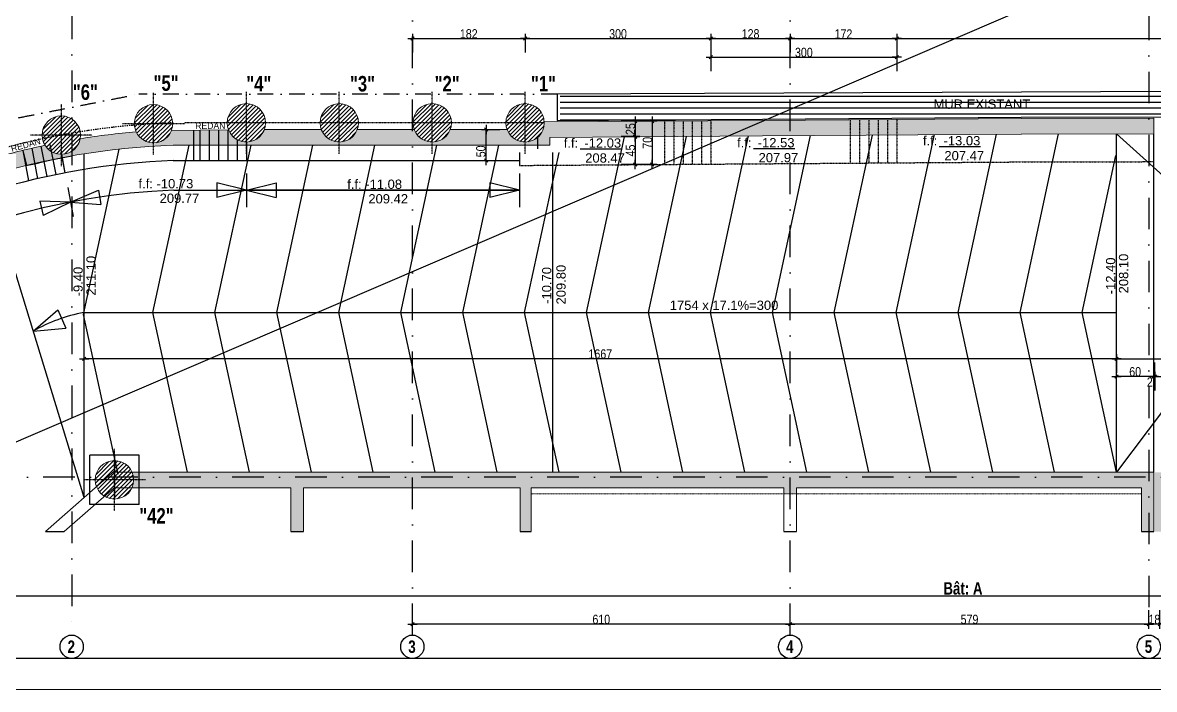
# Model space of a CAD drawing. Header units: millimetres. Extents: x -26249 to 60250, y -21218 to 23336.
# Drawn here: x 13375 to 15202, y -1232 to -155 of the extents above; entities that cross this region are included whole.
import ezdxf
from ezdxf.enums import TextEntityAlignment as Align

# ---------------------------------------------------------------- set-up
doc = ezdxf.new("R2010")
doc.units = ezdxf.units.MM
doc.linetypes.add('TIRETPTX2', pattern=[50.8, 25.4, -12.7, 0, -12.7])
doc.linetypes.add('VW-01', pattern=[0.41656, 0.20828, -0.20828])
for name, color, linetype in [('01_cote_gen', 4, 'Continuous'), ('01_linteaux', 2, 'Continuous'), ('01_poch_murs', 253, 'Continuous'), ('01_texte', 230, 'Continuous'), ('AA_COTES', 2, 'Continuous')]:
    doc.layers.add(name, color=color, linetype=linetype)
for name, color, linetype, lineweight in [('01_murs_coup', 5, 'Continuous', 60), ('01_PIEUX', 5, 'Continuous', 60), ('B Général', 7, 'Continuous', 5)]:
    doc.layers.add(name, color=color, linetype=linetype, lineweight=lineweight)
doc.styles.add('impact', font='impact.ttf')
doc.styles.add('MATTE_TXT', font='arial.ttf')
doc.styles.add('STYLE2', font='ARIALN.TTF')
doc.dimstyles.new('JB50', dxfattribs={"dimscale": 0.1, "dimtxt": 150, "dimasz": 15, "dimexe": 0.1, "dimexo": 0.1, "dimgap": 0.09, "dimtad": 1, "dimdec": 1, "dimdsep": 46, "dimtxsty": 'STYLE2', "dimblk1": 'BOND_G', "dimblk2": 'BOND_D', "dimsah": 1, "dimcen": 1.5, "dimdle": 0.01, "dimse1": 1, "dimse2": 1, "dimclrd": 4, "dimclre": 2, "dimclrt": 6, "dimazin": 2, "dimtfac": 2.333333, "dimtdec": 1, "dimtix": 1, "dimtmove": 2, "dimatfit": 3, "dimldrblk": 'BOND_G', "dimfxl": 1, "dimtolj": 1, "dimtzin": 0, "dimarcsym": 0})
pattern_1 = [(180, (4.962, -1150.376), (-2e-15, -9.525), [])]

# ---------------------------------------------------------------- blocks, each defined once
blk = doc.blocks.new('BOND_G')
at = {"layer": 'AA_COTES', "color": 0}
for p, q in [((0, -5), (0, 15)), ((5, 0), (-5, 0)), ((1.8, 1.8), (-1.8, -1.8))]:
    blk.add_line(p, q, dxfattribs=at)
blk = doc.blocks.new('BOND_D')
at = {"layer": 'AA_COTES', "color": 0}
for p, q in [((5, 0), (-5, 0)), ((-1.8, -1.8), (1.8, 1.8)), ((0, 5), (0, -15))]:
    blk.add_line(p, q, dxfattribs=at)
blk = doc.blocks.new('*D706')
at = {"layer": '01_cote_gen', "color": 4, "lineweight": -2, "ltscale": 3, "transparency": 16777216}
blk.add_line((14123, -376.6), (14123, -329.6), dxfattribs=at)
at = {"layer": 'Defpoints', "color": 0, "ltscale": 3, "transparency": 16777216}
for p in [(14123, -328.1), (14132.9, -328.1), (14132.9, -378.1)]:
    blk.add_point(p, dxfattribs=at)
at = {"layer": '01_cote_gen', "color": 4, "lineweight": -2, "ltscale": 3, "transparency": 16777216, "xscale": 1.5, "yscale": 1.5, "zscale": 1.5}
for name, p, rotation in [('BOND_D', (14123, -328.1), 90), ('BOND_G', (14123, -378.1), 270)]:
    blk.add_blockref(name, p, dxfattribs=dict(at, rotation=rotation))
at = {"layer": '01_cote_gen', "color": 6, "ltscale": 3, "transparency": 16777216, "insert": (14114.7, -363.2), "char_height": 15, "attachment_point": 5, "rotation": 90, "style": 'STYLE2'}
blk.add_mtext('\\A1;50', dxfattribs=at)
blk = doc.blocks.new('*D947')
at = {"layer": '01_cote_gen', "color": 4, "lineweight": -2, "transparency": 16777216}
blk.add_line((15199.5, -726.7), (15142.5, -726.7), dxfattribs=at)
at = {"layer": 'Defpoints', "color": 0, "transparency": 16777216}
for p in [(15201, -701.7), (15141, -720.7), (15141, -726.7)]:
    blk.add_point(p, dxfattribs=at)
at = {"layer": '01_cote_gen', "color": 4, "lineweight": -2, "transparency": 16777216, "xscale": 1.5, "yscale": 1.5, "zscale": 1.5, "rotation": 180}
blk.add_blockref('BOND_D', (15141, -726.7), dxfattribs=at)
at = {"layer": '01_cote_gen', "color": 4, "lineweight": -2, "transparency": 16777216, "xscale": 1.5, "yscale": 1.5, "zscale": 1.5}
blk.add_blockref('BOND_G', (15201, -726.7), dxfattribs=at)
at = {"layer": '01_cote_gen', "color": 6, "transparency": 16777216, "insert": (15171, -719.1), "char_height": 15, "attachment_point": 5, "style": 'STYLE2'}
blk.add_mtext('\\A1;60', dxfattribs=at)
blk = doc.blocks.new('*D948')
at = {"layer": '01_cote_gen', "color": 4, "lineweight": -2, "transparency": 16777216}
blk.add_line((15139.5, -698.1), (13475.5, -698.1), dxfattribs=at)
at = {"layer": 'Defpoints', "color": 0, "transparency": 16777216}
for p in [(13474, -698.1), (15141, -705.6), (13474, -770.6)]:
    blk.add_point(p, dxfattribs=at)
at = {"layer": '01_cote_gen', "color": 4, "lineweight": -2, "transparency": 16777216, "xscale": 1.5, "yscale": 1.5, "zscale": 1.5, "rotation": 180}
blk.add_blockref('BOND_D', (13474, -698.1), dxfattribs=at)
at = {"layer": '01_cote_gen', "color": 4, "lineweight": -2, "transparency": 16777216, "xscale": 1.5, "yscale": 1.5, "zscale": 1.5}
blk.add_blockref('BOND_G', (15141, -698.1), dxfattribs=at)
at = {"layer": '01_cote_gen', "color": 6, "transparency": 16777216, "insert": (14307.5, -690.4), "char_height": 15, "attachment_point": 5, "style": 'STYLE2'}
blk.add_mtext('\\A1;1667', dxfattribs=at)
blk = doc.blocks.new('*D949')
at = {"layer": '01_cote_gen', "color": 4, "lineweight": -2, "transparency": 16777216}
blk.add_line((15142.5, -698.1), (15718.5, -698.1), dxfattribs=at)
at = {"layer": 'Defpoints', "color": 0, "transparency": 16777216}
for p in [(15720, -698.1), (15141, -741), (15720, -784.9)]:
    blk.add_point(p, dxfattribs=at)
at = {"layer": '01_cote_gen', "color": 4, "lineweight": -2, "transparency": 16777216, "xscale": 1.5, "yscale": 1.5, "zscale": 1.5, "rotation": 180}
blk.add_blockref('BOND_G', (15141, -698.1), dxfattribs=at)
at = {"layer": '01_cote_gen', "color": 4, "lineweight": -2, "transparency": 16777216, "xscale": 1.5, "yscale": 1.5, "zscale": 1.5}
blk.add_blockref('BOND_D', (15720, -698.1), dxfattribs=at)
at = {"layer": '01_cote_gen', "color": 6, "transparency": 16777216, "insert": (15430.5, -690.4), "char_height": 15, "attachment_point": 5, "style": 'STYLE2'}
blk.add_mtext('\\A1;579', dxfattribs=at)
blk = doc.blocks.new('*D950')
at = {"layer": '01_cote_gen', "color": 4, "lineweight": -2, "transparency": 16777216}
for p, q in [((15199.5, -726.7), (15198, -726.7)), ((15201, -726.7), (15203, -726.7)), ((15204.5, -726.7), (15206, -726.7))]:
    blk.add_line(p, q, dxfattribs=at)
at = {"layer": 'Defpoints', "color": 0, "transparency": 16777216}
for p in [(15203, -726.7), (15201, -734.2), (15203, -734.2)]:
    blk.add_point(p, dxfattribs=at)
at = {"layer": '01_cote_gen', "color": 4, "lineweight": -2, "transparency": 16777216, "xscale": 1.5, "yscale": 1.5, "zscale": 1.5}
blk.add_blockref('BOND_G', (15201, -726.7), dxfattribs=at)
at = {"layer": '01_cote_gen', "color": 4, "lineweight": -2, "transparency": 16777216, "xscale": 1.5, "yscale": 1.5, "zscale": 1.5, "rotation": 180}
blk.add_blockref('BOND_D', (15203, -726.7), dxfattribs=at)
at = {"layer": '01_cote_gen', "color": 6, "transparency": 16777216, "insert": (15194.7, -735.6), "char_height": 15, "attachment_point": 5, "style": 'STYLE2'}
blk.add_mtext('\\A1;2', dxfattribs=at)
blk = doc.blocks.new('*D951')
at = {"layer": '01_cote_gen', "color": 4, "lineweight": -2, "transparency": 16777216}
blk.add_line((15204.5, -726.7), (15718.5, -726.7), dxfattribs=at)
at = {"layer": 'Defpoints', "color": 0, "transparency": 16777216}
for p in [(15720, -726.7), (15203, -746.1), (15720, -757.3)]:
    blk.add_point(p, dxfattribs=at)
at = {"layer": '01_cote_gen', "color": 4, "lineweight": -2, "transparency": 16777216, "xscale": 1.5, "yscale": 1.5, "zscale": 1.5, "rotation": 180}
blk.add_blockref('BOND_G', (15203, -726.7), dxfattribs=at)
at = {"layer": '01_cote_gen', "color": 4, "lineweight": -2, "transparency": 16777216, "xscale": 1.5, "yscale": 1.5, "zscale": 1.5}
blk.add_blockref('BOND_D', (15720, -726.7), dxfattribs=at)
at = {"layer": '01_cote_gen', "color": 6, "transparency": 16777216, "insert": (15461.5, -719.1), "char_height": 15, "attachment_point": 5, "style": 'STYLE2'}
blk.add_mtext('\\A1;517', dxfattribs=at)
blk = doc.blocks.new('*D975')
at = {"layer": '01_cote_gen', "color": 4, "lineweight": -2, "transparency": 16777216}
blk.add_line((15209.6, -1126.5), (15194.5, -1126.5), dxfattribs=at)
at = {"layer": 'Defpoints', "color": 0, "transparency": 16777216}
for p in [(15193, -1031.1), (15211.1, -1034.6), (15193, -1126.5)]:
    blk.add_point(p, dxfattribs=at)
at = {"layer": '01_cote_gen', "color": 4, "lineweight": -2, "transparency": 16777216, "xscale": 1.5, "yscale": 1.5, "zscale": 1.5, "rotation": 180}
blk.add_blockref('BOND_D', (15193, -1126.5), dxfattribs=at)
at = {"layer": '01_cote_gen', "color": 4, "lineweight": -2, "transparency": 16777216, "xscale": 1.5, "yscale": 1.5, "zscale": 1.5}
blk.add_blockref('BOND_G', (15211.1, -1126.5), dxfattribs=at)
at = {"layer": '01_cote_gen', "color": 6, "transparency": 16777216, "insert": (15202.1, -1118.8), "char_height": 15, "attachment_point": 5, "style": 'STYLE2'}
blk.add_mtext('\\A1;18', dxfattribs=at)
blk = doc.blocks.new('*D976')
at = {"layer": '01_cote_gen', "color": 4, "lineweight": -2, "transparency": 16777216}
blk.add_line((15191.5, -1126.5), (14615.6, -1126.5), dxfattribs=at)
at = {"layer": 'Defpoints', "color": 0, "transparency": 16777216}
for p in [(14614.1, -1038.2), (15193, -1031.1), (14614.1, -1126.5)]:
    blk.add_point(p, dxfattribs=at)
at = {"layer": '01_cote_gen', "color": 4, "lineweight": -2, "transparency": 16777216, "xscale": 1.5, "yscale": 1.5, "zscale": 1.5, "rotation": 180}
blk.add_blockref('BOND_D', (14614.1, -1126.5), dxfattribs=at)
at = {"layer": '01_cote_gen', "color": 4, "lineweight": -2, "transparency": 16777216, "xscale": 1.5, "yscale": 1.5, "zscale": 1.5}
blk.add_blockref('BOND_G', (15193, -1126.5), dxfattribs=at)
at = {"layer": '01_cote_gen', "color": 6, "transparency": 16777216, "insert": (14903.6, -1118.8), "char_height": 15, "attachment_point": 5, "style": 'STYLE2'}
blk.add_mtext('\\A1;579', dxfattribs=at)
blk = doc.blocks.new('*D977')
at = {"layer": '01_cote_gen', "color": 4, "lineweight": -2, "transparency": 16777216}
blk.add_line((14612.6, -1126.5), (14005.6, -1126.5), dxfattribs=at)
at = {"layer": 'Defpoints', "color": 0, "transparency": 16777216}
for p in [(14004.1, -1038.2), (14614.1, -1038.2), (14004.1, -1126.5)]:
    blk.add_point(p, dxfattribs=at)
at = {"layer": '01_cote_gen', "color": 4, "lineweight": -2, "transparency": 16777216, "xscale": 1.5, "yscale": 1.5, "zscale": 1.5, "rotation": 180}
blk.add_blockref('BOND_D', (14004.1, -1126.5), dxfattribs=at)
at = {"layer": '01_cote_gen', "color": 4, "lineweight": -2, "transparency": 16777216, "xscale": 1.5, "yscale": 1.5, "zscale": 1.5}
blk.add_blockref('BOND_G', (14614.1, -1126.5), dxfattribs=at)
at = {"layer": '01_cote_gen', "color": 6, "transparency": 16777216, "insert": (14309.1, -1118.8), "char_height": 15, "attachment_point": 5, "style": 'STYLE2'}
blk.add_mtext('\\A1;610', dxfattribs=at)
blk = doc.blocks.new('*D978')
at = {"layer": '01_cote_gen', "color": 4, "lineweight": -2, "transparency": 16777216}
blk.add_line((14002.6, -16), (13455.6, -16), dxfattribs=at)
at = {"layer": 'Defpoints', "color": 0, "transparency": 16777216}
for p in [(13454.1, 65.2), (13454.1, -16), (14004.1, -1114.6)]:
    blk.add_point(p, dxfattribs=at)
at = {"layer": '01_cote_gen', "color": 4, "lineweight": -2, "transparency": 16777216, "xscale": 1.5, "yscale": 1.5, "zscale": 1.5, "rotation": 180}
blk.add_blockref('BOND_D', (13454.1, -16), dxfattribs=at)
at = {"layer": '01_cote_gen', "color": 4, "lineweight": -2, "transparency": 16777216, "xscale": 1.5, "yscale": 1.5, "zscale": 1.5}
blk.add_blockref('BOND_G', (14004.1, -16), dxfattribs=at)
at = {"layer": '01_cote_gen', "color": 6, "transparency": 16777216, "insert": (13729.1, -8.3), "char_height": 15, "attachment_point": 5, "style": 'STYLE2'}
blk.add_mtext('\\A1;550', dxfattribs=at)
blk = doc.blocks.new('*D1066')
at = {"layer": '01_cote_gen', "color": 4, "lineweight": -2, "transparency": 16777216}
blk.add_line((14787.6, -181.2), (15684.6, -181.2), dxfattribs=at)
at = {"layer": 'Defpoints', "color": 0, "transparency": 16777216}
for p in [(15686.1, -181.2), (14786.1, -358.1), (15686.1, -358.1)]:
    blk.add_point(p, dxfattribs=at)
at = {"layer": '01_cote_gen', "color": 4, "lineweight": -2, "transparency": 16777216, "xscale": 1.5, "yscale": 1.5, "zscale": 1.5, "rotation": 180}
blk.add_blockref('BOND_G', (14786.1, -181.2), dxfattribs=at)
at = {"layer": '01_cote_gen', "color": 4, "lineweight": -2, "transparency": 16777216, "xscale": 1.5, "yscale": 1.5, "zscale": 1.5}
blk.add_blockref('BOND_D', (15686.1, -181.2), dxfattribs=at)
at = {"layer": '01_cote_gen', "color": 6, "transparency": 16777216, "insert": (15256, -173.6), "char_height": 15, "attachment_point": 5, "style": 'STYLE2'}
blk.add_mtext('\\A1;900', dxfattribs=at)
blk = doc.blocks.new('*D1067')
at = {"layer": '01_cote_gen', "color": 4, "lineweight": -2, "transparency": 16777216}
blk.add_line((14005.6, -181.2), (14184.6, -181.2), dxfattribs=at)
at = {"layer": 'Defpoints', "color": 0, "transparency": 16777216}
for p in [(14186.1, -181.2), (14186.1, -318.8), (14004.1, -436.2)]:
    blk.add_point(p, dxfattribs=at)
at = {"layer": '01_cote_gen', "color": 4, "lineweight": -2, "transparency": 16777216, "xscale": 1.5, "yscale": 1.5, "zscale": 1.5, "rotation": 180}
blk.add_blockref('BOND_G', (14004.1, -181.2), dxfattribs=at)
at = {"layer": '01_cote_gen', "color": 4, "lineweight": -2, "transparency": 16777216, "xscale": 1.5, "yscale": 1.5, "zscale": 1.5}
blk.add_blockref('BOND_D', (14186.1, -181.2), dxfattribs=at)
at = {"layer": '01_cote_gen', "color": 6, "transparency": 16777216, "insert": (14095.1, -173.6), "char_height": 15, "attachment_point": 5, "style": 'STYLE2'}
blk.add_mtext('\\A1;182', dxfattribs=at)
blk = doc.blocks.new('*D1068')
at = {"layer": '01_cote_gen', "color": 4, "lineweight": -2, "transparency": 16777216}
blk.add_line((14187.6, -181.2), (14484.6, -181.2), dxfattribs=at)
at = {"layer": 'Defpoints', "color": 0, "transparency": 16777216}
for p in [(14186.1, -173), (14486.1, -181.2), (14486.1, -288.1)]:
    blk.add_point(p, dxfattribs=at)
at = {"layer": '01_cote_gen', "color": 4, "lineweight": -2, "transparency": 16777216, "xscale": 1.5, "yscale": 1.5, "zscale": 1.5, "rotation": 180}
blk.add_blockref('BOND_G', (14186.1, -181.2), dxfattribs=at)
at = {"layer": '01_cote_gen', "color": 4, "lineweight": -2, "transparency": 16777216, "xscale": 1.5, "yscale": 1.5, "zscale": 1.5}
blk.add_blockref('BOND_D', (14486.1, -181.2), dxfattribs=at)
at = {"layer": '01_cote_gen', "color": 6, "transparency": 16777216, "insert": (14336.1, -173.6), "char_height": 15, "attachment_point": 5, "style": 'STYLE2'}
blk.add_mtext('\\A1;300', dxfattribs=at)
blk = doc.blocks.new('*D1069')
at = {"layer": '01_cote_gen', "color": 4, "lineweight": -2, "transparency": 16777216}
blk.add_line((14487.6, -211.2), (14784.6, -211.2), dxfattribs=at)
at = {"layer": 'Defpoints', "color": 0, "transparency": 16777216}
for p in [(14486.1, -203.6), (14786.1, -211.2), (14786.1, -338)]:
    blk.add_point(p, dxfattribs=at)
at = {"layer": '01_cote_gen', "color": 4, "lineweight": -2, "transparency": 16777216, "xscale": 1.5, "yscale": 1.5, "zscale": 1.5, "rotation": 180}
blk.add_blockref('BOND_G', (14486.1, -211.2), dxfattribs=at)
at = {"layer": '01_cote_gen', "color": 4, "lineweight": -2, "transparency": 16777216, "xscale": 1.5, "yscale": 1.5, "zscale": 1.5}
blk.add_blockref('BOND_D', (14786.1, -211.2), dxfattribs=at)
at = {"layer": '01_cote_gen', "color": 6, "transparency": 16777216, "insert": (14636.1, -203.6), "char_height": 15, "attachment_point": 5, "style": 'STYLE2'}
blk.add_mtext('\\A1;300', dxfattribs=at)
blk = doc.blocks.new('*D1070')
at = {"layer": '01_cote_gen', "color": 4, "lineweight": -2, "transparency": 16777216}
blk.add_line((14615.6, -181.2), (14784.6, -181.2), dxfattribs=at)
at = {"layer": 'Defpoints', "color": 0, "transparency": 16777216}
for p in [(14786.1, -181.2), (14614.1, -195.3), (14786.1, -188.7)]:
    blk.add_point(p, dxfattribs=at)
at = {"layer": '01_cote_gen', "color": 4, "lineweight": -2, "transparency": 16777216, "xscale": 1.5, "yscale": 1.5, "zscale": 1.5, "rotation": 180}
blk.add_blockref('BOND_G', (14614.1, -181.2), dxfattribs=at)
at = {"layer": '01_cote_gen', "color": 4, "lineweight": -2, "transparency": 16777216, "xscale": 1.5, "yscale": 1.5, "zscale": 1.5}
blk.add_blockref('BOND_D', (14786.1, -181.2), dxfattribs=at)
at = {"layer": '01_cote_gen', "color": 6, "transparency": 16777216, "insert": (14700.1, -173.7), "char_height": 15, "attachment_point": 5, "style": 'STYLE2'}
blk.add_mtext('\\A1;172', dxfattribs=at)
blk = doc.blocks.new('*D1071')
at = {"layer": '01_cote_gen', "color": 4, "lineweight": -2, "transparency": 16777216}
blk.add_line((14487.6, -181.2), (14612.6, -181.2), dxfattribs=at)
at = {"layer": 'Defpoints', "color": 0, "transparency": 16777216}
for p in [(14614.1, -181.2), (14486.1, -233.7), (14614.1, -224)]:
    blk.add_point(p, dxfattribs=at)
at = {"layer": '01_cote_gen', "color": 4, "lineweight": -2, "transparency": 16777216, "xscale": 1.5, "yscale": 1.5, "zscale": 1.5, "rotation": 180}
blk.add_blockref('BOND_G', (14486.1, -181.2), dxfattribs=at)
at = {"layer": '01_cote_gen', "color": 4, "lineweight": -2, "transparency": 16777216, "xscale": 1.5, "yscale": 1.5, "zscale": 1.5}
blk.add_blockref('BOND_D', (14614.1, -181.2), dxfattribs=at)
at = {"layer": '01_cote_gen', "color": 6, "transparency": 16777216, "insert": (14550.1, -173.6), "char_height": 15, "attachment_point": 5, "style": 'STYLE2'}
blk.add_mtext('\\A1;128', dxfattribs=at)
blk = doc.blocks.new('*D1214')
at = {"layer": '01_cote_gen', "color": 4, "lineweight": -2, "transparency": 16777216}
blk.add_line((14391.4, -315.9), (14391.4, -382.9), dxfattribs=at)
at = {"layer": 'Defpoints', "color": 0, "transparency": 16777216}
for p in [(14393.2, -314.4), (14391.4, -384.4), (14393.7, -384.4)]:
    blk.add_point(p, dxfattribs=at)
at = {"layer": '01_cote_gen', "color": 4, "lineweight": -2, "transparency": 16777216, "xscale": 1.5, "yscale": 1.5, "zscale": 1.5}
for name, p, rotation in [('BOND_G', (14391.4, -314.4), 90), ('BOND_D', (14391.4, -384.4), 270)]:
    blk.add_blockref(name, p, dxfattribs=dict(at, rotation=rotation))
at = {"layer": '01_cote_gen', "color": 6, "transparency": 16777216, "insert": (14383.7, -349.4), "char_height": 15, "attachment_point": 5, "rotation": 90, "style": 'STYLE2'}
blk.add_mtext('\\A1;70', dxfattribs=at)
blk = doc.blocks.new('*D1220')
at = {"layer": '01_cote_gen', "color": 4, "lineweight": -2, "transparency": 16777216}
blk.add_line((14363.9, -316.1), (14363.9, -338.1), dxfattribs=at)
at = {"layer": 'Defpoints', "color": 0, "transparency": 16777216}
for p in [(14361, -314.6), (14361.2, -339.6), (14363.9, -339.6)]:
    blk.add_point(p, dxfattribs=at)
at = {"layer": '01_cote_gen', "color": 4, "lineweight": -2, "transparency": 16777216, "xscale": 1.5, "yscale": 1.5, "zscale": 1.5}
for name, p, rotation in [('BOND_G', (14363.9, -314.6), 90), ('BOND_D', (14363.9, -339.6), 270)]:
    blk.add_blockref(name, p, dxfattribs=dict(at, rotation=rotation))
at = {"layer": '01_cote_gen', "color": 6, "transparency": 16777216, "insert": (14356.2, -327.1), "char_height": 15, "attachment_point": 5, "rotation": 90, "style": 'STYLE2'}
blk.add_mtext('\\A1;25', dxfattribs=at)
blk = doc.blocks.new('*D1221')
at = {"layer": '01_cote_gen', "color": 4, "lineweight": -2, "transparency": 16777216}
blk.add_line((14363.9, -340.8), (14363.9, -382.8), dxfattribs=at)
at = {"layer": 'Defpoints', "color": 0, "transparency": 16777216}
for p in [(14405, -339.3), (14363.9, -384.3), (14402.4, -384.3)]:
    blk.add_point(p, dxfattribs=at)
at = {"layer": '01_cote_gen', "color": 4, "lineweight": -2, "transparency": 16777216, "xscale": 1.5, "yscale": 1.5, "zscale": 1.5}
for name, p, rotation in [('BOND_G', (14363.9, -339.3), 90), ('BOND_D', (14363.9, -384.3), 270)]:
    blk.add_blockref(name, p, dxfattribs=dict(at, rotation=rotation))
at = {"layer": '01_cote_gen', "color": 6, "transparency": 16777216, "insert": (14356.2, -361.8), "char_height": 15, "attachment_point": 5, "rotation": 90, "style": 'STYLE2'}
blk.add_mtext('\\A1;45', dxfattribs=at)

msp = doc.modelspace()

# ---------------------------------------------------------------- hatches: boundary and pattern name
at = {"layer": '01_poch_murs'}
h = msp.add_hatch(dxfattribs=at)
h.set_pattern_fill('ANSI31', color=256, scale=3, angle=135)
h.set_pattern_definition(pattern_1)
h.paths.add_polyline_path([(14619.016, -269.119), (14480.465, -269.718), (14242.596, -270.743), (14242.596, -313.463), (14574.292, -311.161), (14619.016, -310.846)])
h = msp.add_hatch(dxfattribs=at)
h.set_pattern_fill('ANSI31', color=256, scale=3, angle=135)
h.set_pattern_definition(pattern_1)
h.paths.add_polyline_path([(15198.014, -266.618), (14619.016, -269.119), (14619.016, -310.846), (14992.065, -308.214), (15198.014, -307.792)])
h.paths.add_polyline_path([(15216.016, -266.54), (15198.014, -266.618), (15198.014, -307.792), (15216.016, -307.755)])
h.paths.add_polyline_path([(15795.016, -265.403), (15568.065, -265.019), (15216.016, -266.54), (15216.016, -307.755), (15500.065, -307.174), (15795.016, -307.174)])
h.paths.add_polyline_path([(16074.612, -265.876), (15795.016, -265.403), (15795.016, -307.174), (16074.612, -307.174)])
h.paths.add_polyline_path([(16620.612, -266.8), (16074.612, -265.876), (16074.612, -307.174), (16335.235, -307.174), (16620.612, -308.114)])
h.paths.add_polyline_path([(17154.612, -267.704), (16620.612, -266.8), (16620.612, -308.114), (17154.612, -309.873)])
h.paths.add_polyline_path([(17434.612, -268.178), (17154.612, -267.704), (17154.612, -309.873), (17172.961, -309.934), (17434.612, -309.741)])
h.paths.add_polyline_path([(18049.912, -269.219), (17434.612, -268.178), (17434.612, -309.741), (18049.912, -309.286)])
h.paths.add_polyline_path([(18197.612, -269.469), (18049.912, -269.219), (18049.912, -309.286), (18197.612, -309.177)])
h.paths.add_polyline_path([(18800.612, -269.037), (18411.672, -269.832), (18197.612, -269.469), (18197.612, -309.177), (18249.268, -309.139), (18800.612, -308.944)])
h.paths.add_polyline_path([(19414.612, -267.782), (18818.612, -269), (18818.612, -308.938), (19414.612, -308.728)])
h.paths.add_polyline_path([(18818.612, -269), (18800.612, -269.037), (18800.612, -308.944), (18818.612, -308.938)])
h.paths.add_polyline_path([(19464.612, -267.679), (19414.612, -267.782), (19414.612, -308.728), (19464.612, -308.71)])
h.paths.add_polyline_path([(19838.612, -267.06), (19767.565, -267.06), (19464.612, -267.679), (19464.612, -308.71), (19838.612, -308.578)])
h.paths.add_polyline_path([(20438.574, -267.39), (20186.065, -267.06), (19838.612, -267.06), (19838.612, -308.578), (20195.152, -308.452), (20438.574, -309.612)])
h.paths.add_polyline_path([(20948.574, -268.057), (20438.574, -267.39), (20438.574, -309.612), (20948.574, -312.041)])
h.paths.add_polyline_path([(21126.204, -268.289), (20948.574, -268.057), (20948.574, -312.041), (21126.069, -312.887)])
h.paths.add_polyline_path([(16862.869, -298.582), (17026.631, -298.582), (17026.631, -275.315), (16862.869, -275.315)], flags=24)
h.paths.add_polyline_path([(19574.082, -298.582), (19737.844, -298.582), (19737.844, -275.315), (19574.082, -275.315)], flags=24)
h = msp.add_hatch(dxfattribs=at)
h.set_pattern_fill('ANSI31', color=256, scale=1.5)
h.set_pattern_definition([(45, (-4622.511, 8384.6942), (-3.367596, 3.367596), [])])
h.paths.add_polyline_path([(13586.181, -287.573, 0.41421356), (13555.181, -318.573), (13586.181, -318.573)])
h.paths.add_polyline_path([(13586.181, -318.573), (13555.181, -318.573, 0.41421356), (13586.181, -349.573)])
h.paths.add_polyline_path([(13586.181, -287.573), (13586.181, -318.573), (13617.181, -318.573, 0.41421356)])
h.paths.add_polyline_path([(13617.181, -318.573), (13586.181, -318.573), (13586.181, -349.573, 0.41421356)])
h = msp.add_hatch(dxfattribs=at)
h.set_pattern_fill('ANSI31', color=256, scale=1.5)
h.set_pattern_definition([(45, (-4472.596, 8386.1233), (-3.367596, 3.367596), [])])
h.paths.add_polyline_path([(13736.096, -286.144, 0.41421356), (13705.096, -317.144), (13736.096, -317.144)])
h.paths.add_polyline_path([(13736.096, -317.144), (13705.096, -317.144, 0.41421356), (13736.096, -348.144)])
h.paths.add_polyline_path([(13736.096, -286.144), (13736.096, -317.144), (13767.096, -317.144, 0.41421356)])
h.paths.add_polyline_path([(13767.096, -317.144), (13736.096, -317.144), (13736.096, -348.144, 0.41421356)])
h = msp.add_hatch(dxfattribs=at)
h.set_pattern_fill('ANSI31', color=256, scale=1.5)
h.set_pattern_definition([(45, (-4322.596, 8386.1233), (-3.367596, 3.367596), [])])
h.paths.add_polyline_path([(13886.096, -286.144, 0.41421356), (13855.096, -317.144), (13886.096, -317.144)])
h.paths.add_polyline_path([(13886.096, -317.144), (13855.096, -317.144, 0.41421356), (13886.096, -348.144)])
h.paths.add_polyline_path([(13886.096, -286.144), (13886.096, -317.144), (13917.096, -317.144, 0.41421356)])
h.paths.add_polyline_path([(13917.096, -317.144), (13886.096, -317.144), (13886.096, -348.144, 0.41421356)])
h = msp.add_hatch(dxfattribs=at)
h.set_pattern_fill('ANSI31', color=256, scale=1.5)
h.set_pattern_definition([(45, (-4172.596, 8386.1233), (-3.367596, 3.367596), [])])
h.paths.add_polyline_path([(14036.096, -286.144, 0.41421356), (14005.096, -317.144), (14036.096, -317.144)])
h.paths.add_polyline_path([(14036.096, -317.144), (14005.096, -317.144, 0.41421356), (14036.096, -348.144)])
h.paths.add_polyline_path([(14036.096, -286.144), (14036.096, -317.144), (14067.096, -317.144, 0.41421356)])
h.paths.add_polyline_path([(14067.096, -317.144), (14036.096, -317.144), (14036.096, -348.144, 0.41421356)])
h = msp.add_hatch(dxfattribs=at)
h.set_pattern_fill('ANSI31', color=256, scale=1.5)
h.set_pattern_definition([(45, (-4022.596, 8386.1233), (-3.367596, 3.367596), [])])
h.paths.add_polyline_path([(14186.096, -286.144, 0.41421356), (14155.096, -317.144), (14186.096, -317.144)])
h.paths.add_polyline_path([(14186.096, -317.144), (14155.096, -317.144, 0.41421356), (14186.096, -348.144)])
h.paths.add_polyline_path([(14186.096, -286.144), (14186.096, -317.144), (14217.096, -317.144, 0.41421356)])
h.paths.add_polyline_path([(14217.096, -317.144), (14186.096, -317.144), (14186.096, -348.144, 0.41421356)])
h = msp.add_hatch(color=256, dxfattribs=at)
h.dxf.hatch_style = 1
h.paths.add_polyline_path([(15200.94, -309.798), (14987.112, -310.235), (14569.345, -313.183), (14217.059, -315.628, -0.0122371), (14217.096, -317.144, -0.83329013), (14157.114, -328.144), (14065.079, -328.144, -0.69006556), (14007.114, -328.144), (13915.079, -328.144, -0.69006556), (13857.114, -328.144), (13765.079, -328.144, -0.68666796), (13707.216, -328.411), (13615.28, -329.263, -0.66670859), (13558.1, -331.705, 0.01891787), (13467.803, -342.83, -0.68126896), (13411.083, -353.409, 0.00769277), (13374.999, -361.622), (13380.921, -385.91, -0.05087297), (13617.704, -353.144), (14177.196, -353.144), (14226.245, -353.144), (14226.245, -340.564), (14569.518, -338.182), (14987.226, -335.235), (15200.991, -334.797)])
h = msp.add_hatch(dxfattribs=at)
h.set_pattern_fill('ANSI31', color=256, scale=1.5)
h.set_pattern_definition([(45, (-4771.3298, 8366.302), (-3.367596, 3.367596), [])])
h.paths.add_polyline_path([(13437.363, -305.966, 0.41421356), (13406.363, -336.966), (13437.363, -336.966)])
h.paths.add_polyline_path([(13437.363, -336.966), (13406.363, -336.966, 0.41421356), (13437.363, -367.966)])
h.paths.add_polyline_path([(13437.363, -305.966), (13437.363, -336.966), (13468.363, -336.966, 0.41421356)])
h.paths.add_polyline_path([(13468.363, -336.966), (13437.363, -336.966), (13437.363, -367.966, 0.41421356)])
at = {"layer": '01_poch_murs', "ltscale": 3}
h = msp.add_hatch(color=256, dxfattribs=at)
h.dxf.hatch_style = 1
h.paths.add_polyline_path([(13707.216, -328.411), (13615.28, -329.263, -0.66670859), (13558.1, -331.705, 0.01891787), (13467.803, -342.83, -0.20580765), (13454.055, -363.088), (13454.055, -370.519, -0.03497636), (13617.704, -353.144), (13806.382, -353.144), (13806.382, -328.144), (13765.079, -328.144, -0.68666796)])
h = msp.add_hatch(color=256, dxfattribs=at)
h.dxf.hatch_style = 1
h.paths.add_polyline_path([(14007.114, -328.144), (13915.079, -328.144, -0.69006556), (13857.114, -328.144), (13806.382, -328.144), (13806.382, -353.144), (14177.12, -353.144), (14177.12, -346.816, -0.23263502), (14157.114, -328.144), (14065.079, -328.144, -0.69006556)])
at = {"layer": '01_poch_murs'}
h = msp.add_hatch(color=256, dxfattribs=at)
h.dxf.hatch_style = 1
h.paths.add_polyline_path([(13380.921, -385.91), (13374.999, -361.622, 0.01121893), (13322.869, -375.579, -0.68126896), (13267.886, -393.072, 0.01891333), (13183.078, -425.95, -0.01423605), (13183.129, -427.714, -0.66062577), (13130.673, -450.089, 0.01891333), (13050.566, -493.173, -0.0451712), (13051.07, -498.741, -0.61710708), (13001.537, -523.59, 0.01891333), (12927.354, -576.224, -0.07619286), (12928.778, -585.509, -0.57521779), (12882.45, -612.454, 0.01891333), (12815.324, -673.833, -0.10736101), (12818.117, -686.694, -0.18000707), (12810.578, -706.957), (12814.204, -710.472, -0.14140261)])
at = {"layer": '01_poch_murs', "ltscale": 3}
h = msp.add_hatch(color=256, dxfattribs=at)
h.dxf.hatch_style = 1
h.paths.add_polyline_path([(13421.222, -363.432, -0.11653533), (13411.083, -353.409, 0.00144028), (13404.308, -354.862), (13409.012, -379.424, -0.00318472), (13423.69, -376.321)])
h.paths.add_polyline_path([(13404.308, -354.862, 0.00311946), (13389.664, -358.143), (13394.369, -382.715, -0.00318575), (13409.012, -379.424)])
h.paths.add_polyline_path([(13389.664, -358.143, 0.00312092), (13375.055, -361.608), (13379.763, -386.193, -0.0031873), (13394.369, -382.715)])
h.paths.add_polyline_path([(13437.363, -367.966, -0.13777035), (13421.222, -363.432), (13423.69, -376.321, -0.002959), (13437.363, -373.606)])
h.paths.add_polyline_path([(13454.055, -363.088, -0.14311505), (13437.363, -367.966), (13438.404, -373.406, -0.00337823), (13454.055, -370.519)])
h = msp.add_hatch(color=256, dxfattribs=at)
h.dxf.hatch_style = 1
h.paths.add_polyline_path([(13437.363, -367.966), (13437.363, -373.606, -0.00022519), (13438.404, -373.406)])
at = {"layer": '01_poch_murs'}
h = msp.add_hatch(dxfattribs=at)
h.set_pattern_fill('ANSI31', color=256, scale=1.5)
h.set_pattern_definition([(45, (-4685.587, 7809.8366), (-3.367596, 3.367596), [])])
h.paths.add_polyline_path([(13523.105, -862.431, 0.41421356), (13492.105, -893.431), (13523.105, -893.431)])
h.paths.add_polyline_path([(13523.105, -893.431), (13492.105, -893.431, 0.41421356), (13523.105, -924.431)])
h.paths.add_polyline_path([(13523.105, -862.431), (13523.105, -893.431), (13554.105, -893.431, 0.41421356)])
h.paths.add_polyline_path([(13554.105, -893.431), (13523.105, -893.431), (13523.105, -924.431, 0.41421356)])
h = msp.add_hatch(color=256, dxfattribs=at)
h.dxf.hatch_style = 1
h.paths.add_polyline_path([(15200.991, -881.131), (13551.561, -881.131, -0.10235519), (13554.105, -893.431, -0.10591855), (13551.385, -906.131), (13808.068, -906.131), (13808.068, -976.858), (13828.068, -976.858), (13828.068, -906.131), (14178.145, -906.131), (14178.145, -976.858), (14196.145, -976.858), (14196.145, -906.131), (14604.068, -906.131), (14604.068, -916.131), (14624.068, -916.131), (14624.068, -906.131), (15180.991, -906.131), (15180.991, -976.858), (15200.991, -976.858)])
h.paths.add_polyline_path([(15222.991, -881.131), (15202.991, -881.131), (15202.991, -976.858), (15222.991, -976.858)])

# ---------------------------------------------------------------- linework, layer by layer
at = {"layer": '01_cote_gen'}
for p, q in [((12434.992, -1231.677), (22206.96, 2968.323)), ((14206.245, -340.703), (14206.245, -359.026))]:
    msp.add_line(p, q, dxfattribs=at)
at = {"layer": '01_cote_gen', "ltscale": 3}
msp.add_line((13523.105, -854.148), (13523.105, -923.158), dxfattribs=at)
at = {"layer": '01_linteaux', "linetype": 'TIRETPTX2', "ltscale": 2}
for p, q in [((13454.055, -29.418), (13454.055, -1144.066)), ((14004.055, -1144.066), (14004.055, -31.28)), ((14614.055, -1144.066), (14614.055, -31.28)), ((15193.05, -31.28), (15193.048, -1144.066)), ((21086.499, -889.131), (12528.902, -889.131))]:
    msp.add_line(p, q, dxfattribs=at)
at = {"layer": '01_linteaux', "color": 5, "linetype": 'TIRETPTX2'}
msp.add_line((14237.635, -270.765), (13562.216, -270.765), dxfattribs=at)
at = {"layer": '01_linteaux', "linetype": 'TIRETPTX2', "ltscale": 0.01}
for p, q in [((13586.181, -368.573), (13586.181, -268.573)), ((13736.096, -367.144), (13736.096, -267.144)), ((13886.096, -367.144), (13886.096, -267.144)), ((14036.096, -367.144), (14036.096, -267.144)), ((14186.096, -367.144), (14186.096, -267.144)), ((14186.096, -367.144), (14186.096, -267.144)), ((13437.363, -386.966), (13437.363, -286.966)), ((13636.181, -318.573), (13536.181, -318.573)), ((14217.096, -317.144), (13635.937, -317.144)), ((14411.055, -313.761), (14411.055, -383.763)), ((14426.055, -313.761), (14426.055, -383.763)), ((14441.055, -313.761), (14441.055, -383.763)), ((14456.055, -313.761), (14456.055, -383.763)), ((14471.055, -313.761), (14471.055, -383.763)), ((14486.055, -313.761), (14486.055, -383.763)), ((14711.055, -311.654), (14711.055, -381.655)), ((14726.055, -311.654), (14726.055, -381.655)), ((14741.055, -311.654), (14741.055, -381.655)), ((14756.055, -311.654), (14756.055, -381.655)), ((14771.055, -311.654), (14771.055, -381.655)), ((14786.055, -311.654), (14786.055, -381.655)), ((13487.363, -336.966), (13387.363, -336.966)), ((13523.105, -943.531), (13523.105, -843.531)), ((13573.105, -893.431), (13473.105, -893.531))]:
    msp.add_line(p, q, dxfattribs=at)
at = {"layer": '01_linteaux'}
for p, q in [((14475.503, -269.739), (14237.635, -270.765)), ((14237.635, -270.765), (14237.635, -313.485)), ((15563.103, -265.04), (14475.503, -269.739)), ((14569.331, -311.183), (14987.103, -308.235)), ((14987.103, -308.235), (15495.103, -307.196)), ((13661.096, -328.839), (13661.096, -378.144)), ((13676.096, -328.7), (13676.096, -378.144)), ((13691.096, -328.561), (13691.096, -378.144)), ((13706.096, -328.421), (13706.096, -378.144)), ((14237.635, -313.485), (14569.331, -311.183)), ((13651.096, -378.144), (13651.096, -328.931)), ((13721.096, -344.274), (13721.096, -378.144)), ((15140.991, -881.131), (15140.991, -334.92)), ((15200.991, -881.131), (15200.991, -334.797)), ((13375.055, -361.608), (13384.471, -410.78)), ((13389.664, -358.143), (13399.075, -407.287)), ((13404.316, -354.904), (13413.715, -403.986)), ((13419.022, -351.946), (13428.374, -400.781)), ((13436.736, -364.694), (13443.106, -397.96)), ((13736.096, -348.144), (13736.096, -378.144)), ((14177.12, -365.131), (14177.12, -385.906)), ((13437.363, -367.966), (13443.106, -397.96)), ((13473.991, -922.257), (13473.991, -367.156)), ((13618.154, -378.144), (14177.12, -378.144)), ((13474.072, -922.186), (13315.614, -403.838)), ((13563.105, -853.431), (13483.105, -853.431)), ((13483.105, -933.431), (13483.105, -853.431)), ((13563.105, -933.431), (13563.105, -853.431)), ((13563.105, -933.431), (13483.105, -933.431))]:
    msp.add_line(p, q, dxfattribs=at)
at = {"layer": '01_linteaux', "linetype": 'TIRETPTX2', "ltscale": 0.01}
msp.add_lwpolyline([(14177.12, -385.906), (14569.835, -383.181), (14987.431, -380.234), (15201.083, -379.797)], dxfattribs=at)
at = {"layer": '01_linteaux', "linetype": 'TIRETPTX2', "ltscale": 0.07}
msp.add_arc((13659.914, -1530.114), 1213.726, 91.990923, 152.881516, dxfattribs=at)
at = {"layer": '01_linteaux'}
msp.add_arc((13659.914, -1530.114), 1152.726, 92.076105, 151.317615, dxfattribs=at)
at = {"layer": '01_linteaux', "color": 5, "linetype": 'TIRETPTX2'}
msp.add_open_spline([(13168.615, -348.252), (13361.827, -310.215), (13555.038, -272.178), (13558.627, -271.471), (13562.216, -270.765)], degree=2, knots=[0, 0, 0, 1, 1, 1.01857444, 1.01857444, 1.01857444], dxfattribs=at)
at = {"layer": '01_murs_coup', "linetype": 'Continuous', "lineweight": 5}
for p, q in [((13615.28, -329.263), (13707.216, -328.411)), ((13765.079, -328.144), (13857.114, -328.144)), ((13915.079, -328.144), (14007.114, -328.144)), ((14065.079, -328.144), (14157.114, -328.144)), ((13617.704, -353.144), (14177.196, -353.144)), ((13523.105, -879.085), (13411.875, -976.858)), ((13520.778, -881.131), (15200.991, -881.131)), ((15200.991, -976.858), (15200.991, -881.131)), ((15200.991, -976.858), (15200.991, -881.131)), ((13522.63, -906.131), (13442.168, -976.858)), ((13522.63, -906.131), (13808.068, -906.131)), ((13808.068, -976.858), (13808.068, -906.131)), ((13828.068, -976.858), (13828.068, -906.131)), ((13828.068, -906.131), (14178.145, -906.131)), ((14178.145, -976.858), (14178.145, -906.131)), ((14178.145, -976.858), (14178.145, -906.131)), ((14196.145, -976.858), (14196.145, -906.131)), ((14196.145, -976.858), (14196.145, -906.131)), ((14196.145, -906.131), (14604.068, -906.131)), ((14604.068, -906.131), (14604.068, -976.858)), ((14624.068, -906.131), (14624.068, -976.858)), ((14624.068, -906.131), (15180.991, -906.131)), ((15180.991, -976.858), (15180.991, -906.131)), ((15180.991, -976.858), (15180.991, -906.131)), ((21156.96, -1231.677), (12434.992, -1231.677))]:
    msp.add_line(p, q, dxfattribs=at)
for radius, start, end in [(1202.726, 94.856074, 99.191213), (1177.726, 92.053949, 151.980914), (1202.726, 101.940114, 106.274213)]:
    msp.add_arc((13659.914, -1530.114), radius, start, end, dxfattribs=at)
at = {"layer": '01_PIEUX', "linetype": 'Continuous', "lineweight": 5}
for p, q in [((14569.345, -313.183), (14987.117, -310.235)), ((14987.107, -310.235), (15200.94, -309.798)), ((15200.991, -334.797), (15200.94, -309.798)), ((14217.059, -315.628), (14569.345, -313.183)), ((14226.245, -340.564), (14569.518, -338.182)), ((14226.245, -340.564), (14226.245, -353.144)), ((14569.521, -338.182), (14987.294, -335.234)), ((14987.159, -335.235), (15200.991, -334.797)), ((14177.196, -353.144), (14226.245, -353.144))]:
    msp.add_line(p, q, dxfattribs=at)
for centre in [(13586.181, -318.573), (13736.096, -317.144), (13886.096, -317.144), (14036.096, -317.144), (14186.096, -317.144), (13437.363, -336.966), (13523.105, -893.431)]:
    msp.add_circle(centre, 31, dxfattribs=at)
at = {"layer": '01_poch_murs', "ltscale": 3}
for p, q in [((14285.329, -623.131), (14346.472, -339.73)), ((14385.329, -623.131), (14446.621, -339.035)), ((14485.329, -623.131), (14546.771, -338.34)), ((14585.329, -623.131), (14646.923, -337.636)), ((14685.329, -623.131), (14747.076, -336.929)), ((14785.329, -623.131), (14847.228, -336.223)), ((14885.329, -623.131), (14947.381, -335.516)), ((14985.329, -623.131), (15047.468, -335.112)), ((13473.357, -626.428), (13530.952, -359.47)), ((13585.329, -623.131), (13643.577, -353.144)), ((13685.329, -623.131), (13743.577, -353.144)), ((13785.329, -623.131), (13843.577, -353.144)), ((13885.329, -623.131), (13943.577, -353.144)), ((13985.329, -623.131), (14043.577, -353.144)), ((14085.329, -623.131), (14143.577, -353.144)), ((14185.329, -623.131), (14240.991, -365.131)), ((13379.763, -386.194), (13394.495, -383.373)), ((13394.495, -383.373), (13409.012, -379.424)), ((13409.012, -379.424), (13423.744, -376.603)), ((13423.744, -376.603), (13442.76, -372.581)), ((13442.76, -372.581), (13454.055, -370.519)), ((15085.329, -623.131), (15139.946, -369.977)), ((13529.019, -884.428), (13473.357, -626.428)), ((13640.991, -881.131), (13585.329, -623.131)), ((13740.991, -881.131), (13685.329, -623.131)), ((13840.991, -881.131), (13785.329, -623.131)), ((13940.991, -881.131), (13885.329, -623.131)), ((14040.991, -881.131), (13985.329, -623.131)), ((14140.991, -881.131), (14085.329, -623.131)), ((14240.991, -881.131), (14185.329, -623.131)), ((14340.991, -881.131), (14285.329, -623.131)), ((14440.991, -881.131), (14385.329, -623.131)), ((14540.991, -881.131), (14485.329, -623.131)), ((14640.991, -881.131), (14585.329, -623.131)), ((14740.991, -881.131), (14685.329, -623.131)), ((14840.991, -881.131), (14785.329, -623.131)), ((14940.991, -881.131), (14885.329, -623.131)), ((15040.991, -881.131), (14985.329, -623.131)), ((15140.991, -881.131), (15085.329, -623.131))]:
    msp.add_line(p, q, dxfattribs=at)
at = {"layer": '01_poch_murs'}
for p, q in [((13374.999, -361.622), (13380.921, -385.91)), ((13411.875, -976.858), (13442.168, -976.858)), ((13808.068, -976.858), (13828.068, -976.858)), ((14178.145, -976.858), (14196.145, -976.858)), ((14604.068, -976.858), (14624.068, -976.858)), ((15180.991, -976.858), (15200.991, -976.858))]:
    msp.add_line(p, q, dxfattribs=at)
at = {"layer": '01_texte'}
for p, q in [((15385.362, -556.085), (15140.991, -334.92)), ((14230.21, -365.131), (14230.21, -881.131)), ((14274.815, -358.934), (14341.616, -358.934)), ((14554.712, -358.408), (14621.513, -358.408)), ((14854.715, -355.203), (14921.516, -355.203)), ((13736.096, -398.98), (13736.096, -453.135)), ((14177.12, -398.98), (14177.12, -453.135)), ((13736.096, -426.058), (13688.227, -414.24)), ((13688.227, -414.24), (13688.227, -437.876)), ((13736.096, -426.058), (13783.965, -414.24)), ((13783.965, -414.24), (13783.965, -437.876)), ((14177.12, -426.058), (14129.251, -414.24)), ((14129.251, -414.24), (14129.251, -437.876)), ((13447.612, -421.489), (13456.624, -468.548)), ((13452.118, -445.018), (13497.445, -425.612)), ((13497.445, -425.612), (13501.268, -448.936)), ((13619.032, -426.058), (14177.12, -426.058)), ((13736.096, -426.058), (13688.227, -437.876)), ((14177.12, -426.058), (13736.096, -426.058)), ((13736.096, -426.058), (13783.965, -437.876)), ((14177.12, -426.058), (14129.251, -437.876)), ((13452.118, -445.018), (13402.835, -443.497)), ((13402.835, -443.497), (13407.79, -466.608)), ((13452.118, -445.018), (13407.79, -466.608)), ((13452.118, -445.018), (13501.268, -448.936)), ((15385.362, -556.085), (15140.991, -881.131)), ((13391.965, -653.6), (13431.755, -618.798)), ((13431.755, -618.798), (13444.594, -648.636)), ((13473.991, -623.131), (15140.464, -623.131)), ((13391.965, -653.6), (13444.594, -648.636)), ((12621.989, -1080.516), (16615.651, -1080.516)), ((21156.96, -1181.677), (12484.992, -1181.677))]:
    msp.add_line(p, q, dxfattribs=at)
for centre in [(13454.052, -1162.872), (14004.052, -1162.872), (14614.052, -1162.872), (15193.051, -1162.872)]:
    msp.add_circle(centre, 18.806, dxfattribs=at)
for centre, radius, start, end in [((13659.914, -1530.114), 1104.813, 92.12065, 149.94915), ((13523.105, -881.131), 262.618, 100.892158, 119.957403)]:
    msp.add_arc(centre, radius, start, end, dxfattribs=at)
at = {"layer": 'B Général', "color": 7, "linetype": 'Continuous', "lineweight": 18}
msp.add_line((13828.068, -906.131), (14178.145, -906.131), dxfattribs=at)
at = {"layer": 'B Général', "color": 250, "linetype": 'VW-01', "true_color": 0x444444}
msp.add_line((14196.068, -916.131), (15180.991, -916.131), dxfattribs=at)

# ---------------------------------------------------------------- texts
at = {"layer": '01_texte', "style": 'impact'}
for s, p in [('"6"', (13476.119, -287.615)), ('"5"', (13606.446, -273.017)), ('"4"', (13756.207, -273.97)), ('"3"', (13923.592, -273.97)), ('"2"', (14060.248, -273.97)), ('"1"', (14215.684, -273.97)), ('"42"', (13590.943, -971.58))]:
    msp.add_text(s, height=25, rotation=0, dxfattribs=at).set_placement(p, align=Align.BOTTOM_CENTER)
at = {"layer": '01_texte'}
for s, height, style, p in [('MUR EXISTANT', 15, 'MATTE_TXT', (14845.523, -294.448)), ('REDAN', 10, 'MATTE_TXT', (13653.481, -326.955)), ('f.f:', 15, 'MATTE_TXT', (14248.459, -357.252)), ('-12.03', 15, 'MATTE_TXT', (14281.756, -357.252)), ('f.f:', 15, 'MATTE_TXT', (14528.355, -356.726)), ('-12.53', 15, 'MATTE_TXT', (14561.653, -356.726)), ('f.f:', 15, 'MATTE_TXT', (14828.359, -353.521)), ('-13.03', 15, 'MATTE_TXT', (14861.656, -353.521)), ('207.47', 15, 'MATTE_TXT', (14863.035, -377.653)), ('208.47', 15, 'MATTE_TXT', (14283.135, -381.383)), ('207.97', 15, 'MATTE_TXT', (14563.032, -380.857)), ('f.f: -10.73', 15, 'MATTE_TXT', (13561.922, -422.838)), ('f.f: -11.08', 15, 'MATTE_TXT', (13898.923, -423.751)), ('209.77', 15, 'MATTE_TXT', (13596.035, -446.359)), ('209.42', 15, 'MATTE_TXT', (13933.035, -447.271)), ('1754 x 17.1%%%=300', 15, 'MATTE_TXT', (14419.632, -619.141)), ('Bât: A', 20, 'impact', (14861.407, -1078.664))]:
    msp.add_text(s, height=height, dxfattribs=dict(at, style=style)).set_placement(p)
at = {"layer": '01_texte', "style": 'MATTE_TXT'}
for s, height, rotation, p in [('REDAN', 10, 15.15605, (13357.538, -363.92)), ('208.10', 15, 90, (15159.791, -592.5)), ('211.10', 15, 90, (13492.794, -595.909)), ('209.80', 15, 90, (14251.572, -610.372)), ('-12.40', 15, 90, (15138.862, -593.912)), ('-9.40', 15, 90, (13471.866, -597.322)), ('-10.70', 15, 90, (14228.484, -609.301))]:
    msp.add_text(s, height=height, rotation=rotation, dxfattribs=at).set_placement(p)
at = {"layer": '01_texte', "char_height": 20, "attachment_point": 1, "line_spacing_factor": 0.895453, "style": 'impact'}
for s, insert in [('2', (13447.483, -1152.765)), ('3', (13997.483, -1152.765)), ('4', (14607.483, -1152.765)), ('5', (15186.482, -1152.765))]:
    msp.add_mtext(s, dxfattribs=dict(at, insert=insert))

# ---------------------------------------------------------------- dimensions: what is measured, and where the dimension line sits
at = {"layer": '01_cote_gen'}
for base, p1, p2, picture, middle in [((13454.055, -16.011), (14004.055, -1114.559), (13454.055, 65.177), '*D978', (13729.055, -8.343)), ((14186.055, -181.232), (14004.055, -436.16), (14186.055, -318.83), '*D1067', (14095.055, -173.564)), ((14486.055, -181.232), (14186.055, -173.025), (14486.055, -288.122), '*D1068', (14336.055, -173.564)), ((14614.055, -181.232), (14486.055, -233.732), (14614.055, -223.967), '*D1071', (14550.055, -173.564)), ((14786.055, -181.232), (14614.055, -195.344), (14786.055, -188.732), '*D1070', (14700.055, -173.692)), ((14786.055, -211.232), (14486.055, -203.604), (14786.055, -337.952), '*D1069', (14636.055, -203.564)), ((13473.991, -698.116), (15140.991, -705.616), (13473.991, -770.579), '*D948', (14307.491, -690.448)), ((15719.991, -698.116), (15140.991, -741.035), (15719.991, -784.869), '*D949', (15430.491, -690.448)), ((15140.991, -726.743), (15200.991, -701.739), (15140.991, -720.746), '*D947', (15170.991, -719.075)), ((15719.991, -726.743), (15202.991, -746.059), (15719.991, -757.274), '*D951', (15461.491, -719.075)), ((14004.055, -1126.456), (14614.055, -1038.173), (14004.055, -1038.173), '*D977', (14309.055, -1118.788)), ((14614.055, -1126.456), (15193.048, -1031.078), (14614.055, -1038.173), '*D976', (14903.551, -1118.788)), ((15193.048, -1126.456), (15211.055, -1034.626), (15193.048, -1031.078), '*D975', (15202.051, -1118.788))]:
    dim = msp.add_linear_dim(base=base, p1=p1, p2=p2, dimstyle='JB50', dxfattribs=at)
    dim.commit()
    dim.dimension.update_dxf_attribs({"geometry": picture, "text_midpoint": middle})
for base, p1, p2, picture, middle in [((15686.055, -181.232), (14786.055, -358.058), (15686.055, -358.058), '*D1066', (15255.962, -173.564)), ((15202.991, -726.743), (15200.991, -734.243), (15202.991, -734.243), '*D950', (15194.715, -735.597))]:
    dim = msp.add_linear_dim(base=base, p1=p1, p2=p2, dimstyle='JB50', dxfattribs=at)
    dim.commit()
    dim.dimension.update_dxf_attribs({"geometry": picture, "text_midpoint": middle, "dimtype": 160})
for base, p1, p2, picture, middle in [((14363.857, -339.628), (14360.981, -314.629), (14361.155, -339.628), '*D1220', (14356.189, -327.129)), ((14391.41, -384.404), (14393.202, -314.405), (14393.688, -384.404), '*D1214', (14383.742, -349.404)), ((14363.857, -384.343), (14405.024, -339.324), (14402.378, -384.343), '*D1221', (14356.22, -361.834))]:
    dim = msp.add_linear_dim(base=base, p1=p1, p2=p2, angle=90, dimstyle='JB50', dxfattribs=at)
    dim.commit()
    dim.dimension.update_dxf_attribs({"geometry": picture, "text_midpoint": middle})
at = {"layer": '01_cote_gen', "ltscale": 3}
dim = msp.add_linear_dim(base=(14122.966, -328.144), p1=(14132.894, -378.144), p2=(14132.894, -328.144), angle=90, dimstyle='JB50', dxfattribs=at)
dim.commit()
dim.dimension.update_dxf_attribs({"geometry": '*D706', "text_midpoint": (14114.705, -363.152), "dimtype": 160})

doc.saveas('drawing.dxf')
